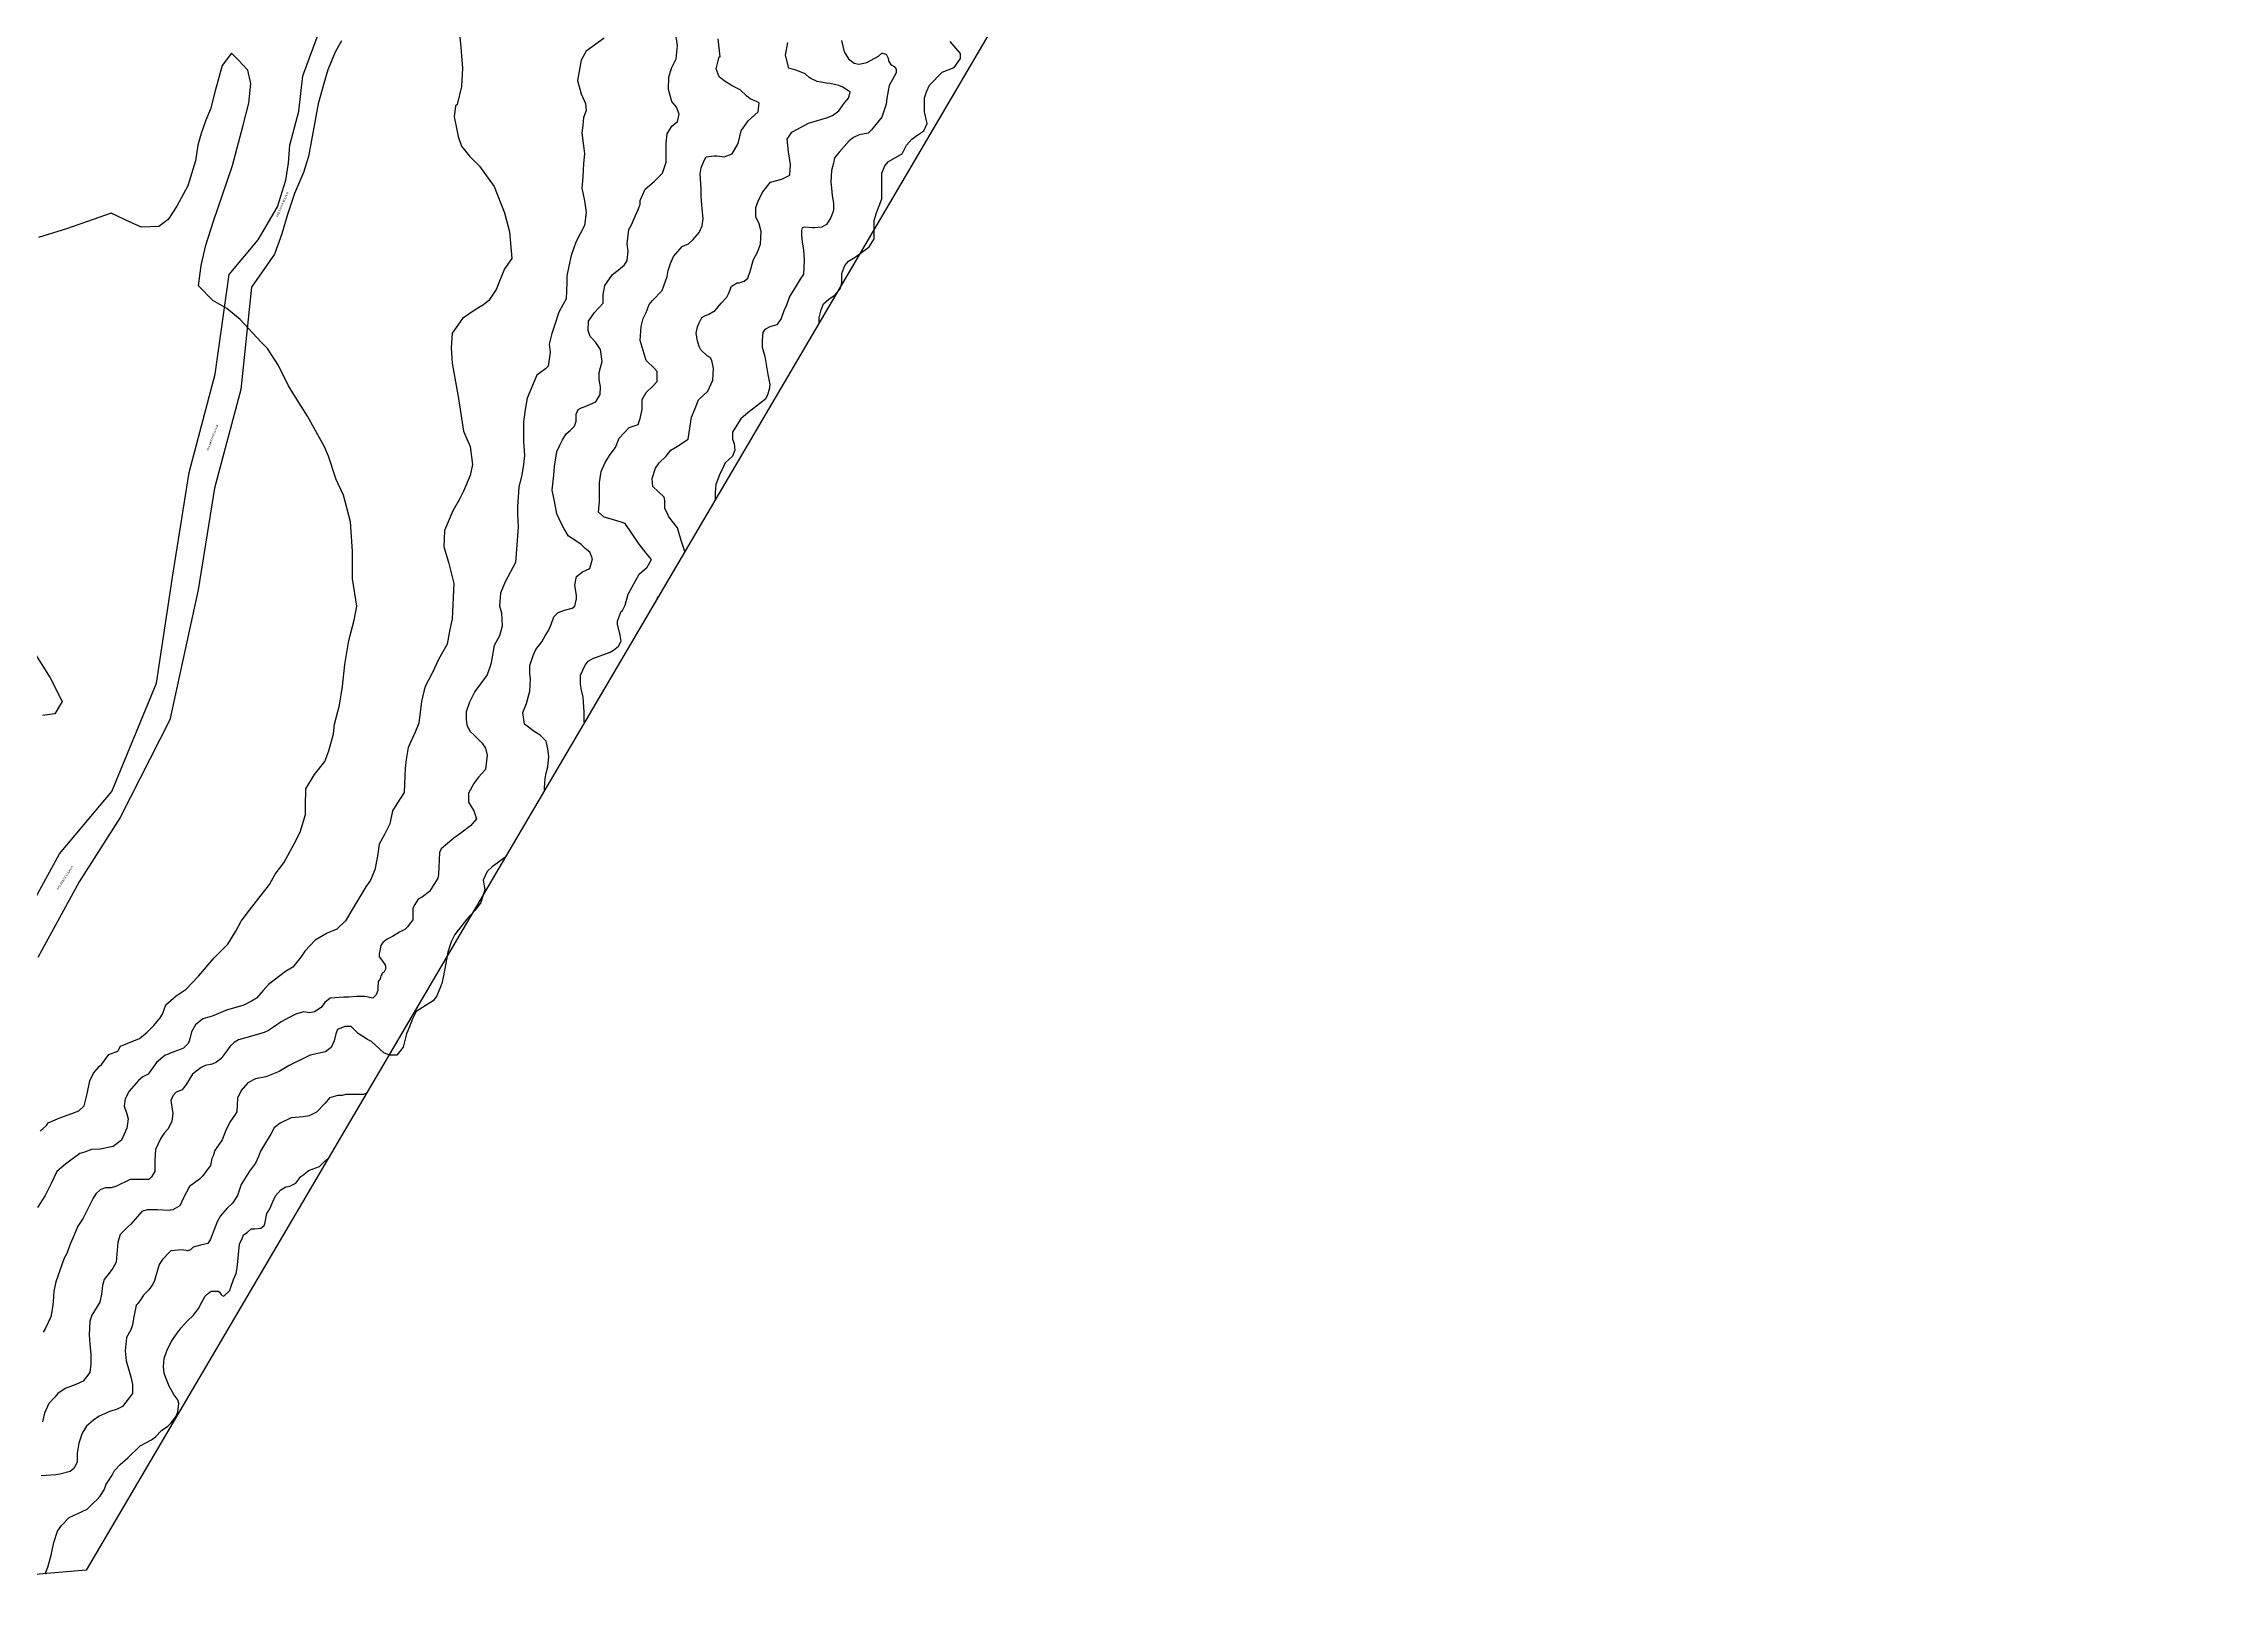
# Model space of a CAD drawing. Header units: inches. Extents: x 317537 to 321067, y 8681602 to 8686742.
# Drawn here: x 318866 to 319945, y 8681910 to 8682682 of the extents above; entities that cross this region are included whole.
import ezdxf

# ---------------------------------------------------------------- set-up
doc = ezdxf.new("R2010")
doc.units = ezdxf.units.IN
doc.header["$MEASUREMENT"] = 0
for name, color, linetype in [('CURVAS_DE_NIVEL', 8, 'Continuous'), ('LIMITE_DISTRITO', 5, 'Continuous'), ('NOM_RIOS_QUEBRADAS', 4, 'Continuous'), ('RIOS_QUEBRADAS', 4, 'Continuous')]:
    doc.layers.add(name, color=color, linetype=linetype)

msp = doc.modelspace()

# ---------------------------------------------------------------- linework, layer by layer
at = {"layer": 'CURVAS_DE_NIVEL'}
for points in [[(319071.7, 8682689.1), (319072.5, 8682680.7), (319072.8, 8682676.5), (319073.3, 8682670.3), (319072.8, 8682661.3), (319070.7, 8682652.4), (319069.9, 8682651.7), (319069.3, 8682646.2), (319070.4, 8682640.7), (319071.2, 8682636.5), (319072.8, 8682631.8), (319076.9, 8682626.8), (319081.7, 8682621.8), (319089, 8682611.8), (319094.2, 8682598.7), (319096.6, 8682589.3), (319097.7, 8682576.2), (319094.2, 8682571), (319090.1, 8682560.8), (319086.4, 8682555.3), (319083.8, 8682553.2), (319080.1, 8682551.1), (319073.3, 8682546.4), (319068.3, 8682539.3), (319067.8, 8682532), (319068.3, 8682524.4), (319069.9, 8682515.2), (319071.2, 8682507.9), (319073.8, 8682490.8), (319077.2, 8682483.2), (319078.3, 8682474.3), (319077.2, 8682468.8), (319073.8, 8682461), (319071.7, 8682456.8), (319068.6, 8682451.3), (319064.4, 8682441.6), (319064.1, 8682433.5), (319066.5, 8682425.9), (319069.1, 8682415.4), (319068.3, 8682397.8), (319067, 8682391.8), (319065.7, 8682385.3), (319061.5, 8682377.7), (319058.6, 8682371.7), (319054.7, 8682364.1), (319053.1, 8682357), (319051.8, 8682346.2), (319050, 8682341.8), (319046.5, 8682334.2), (319045.5, 8682328.2), (319045, 8682324), (319044.5, 8682311.9), (319040.8, 8682306.4), (319038.7, 8682302.8), (319037.4, 8682296.5), (319034.8, 8682291.2), (319032.1, 8682286.3), (319031.3, 8682280.5), (319030, 8682273.7), (319027.9, 8682268.5), (319025.6, 8682265.3), (319019.6, 8682255.4), (319015.4, 8682248.5), (319011.2, 8682244.4), (319006.4, 8682242.3), (319000.4, 8682238.9), (318995.4, 8682233.4), (318993.3, 8682230.5), (318989.4, 8682225.5), (318985.7, 8682223.4), (318977.3, 8682216.9), (318974.8, 8682213.9), (318971.4, 8682210.1), (318969.3, 8682208.8), (318965.1, 8682206.7), (318956.6, 8682204.2), (318949.5, 8682201.2), (318944.8, 8682200), (318941.3, 8682197), (318939.2, 8682193.6), (318938.3, 8682189.4), (318937.6, 8682187.8), (318935.3, 8682185.5), (318932.8, 8682184.4), (318930, 8682183.5), (318926.1, 8682181.8), (318922, 8682178.4), (318917.8, 8682172.5), (318915.2, 8682171.2), (318913, 8682169.5), (318908.4, 8682164.1), (318906.4, 8682160.3), (318905.9, 8682156.8), (318907.2, 8682153), (318908, 8682150.5), (318907.2, 8682145.9), (318904.7, 8682140), (318900.5, 8682136.8), (318894, 8682135.5), (318889.8, 8682135.3), (318886.4, 8682134), (318884.1, 8682133.3), (318876.9, 8682128.1), (318872.7, 8682124.4), (318869.8, 8682118.5), (318866.8, 8682112.5), (318863.1, 8682106.6)], [(319143.4, 8682685.2), (319134.6, 8682678.7), (319132, 8682674.3), (319130.3, 8682664.2), (319132, 8682657.7), (319134.2, 8682652.9), (319134.6, 8682649.4), (319133.3, 8682645.9), (319132.9, 8682641.9), (319132.4, 8682638.4), (319133.3, 8682631.9), (319133.8, 8682627.9), (319133.3, 8682623.1), (319132.9, 8682616.5), (319132.4, 8682610.9), (319133.8, 8682604.7), (319134.6, 8682599), (319133.8, 8682592.5), (319129.4, 8682584.2), (319127.2, 8682577.6), (319125.9, 8682572.4), (319125, 8682567.6), (319125, 8682564.1), (319124.6, 8682556.2), (319121, 8682549.6), (319118.8, 8682543), (319117.5, 8682539.1), (319116.2, 8682533.8), (319116.7, 8682529.9), (319115.8, 8682522.9), (319114.5, 8682521.6), (319110.1, 8682518.5), (319105.3, 8682507.1), (319104.4, 8682501.5), (319103.5, 8682495.3), (319103.5, 8682485.7), (319104, 8682478.7), (319103.5, 8682474.3), (319102.7, 8682469.1), (319101.3, 8682463), (319100.5, 8682453.3), (319100.5, 8682449.8), (319100.9, 8682443.3), (319099.6, 8682425.8), (319094.4, 8682416.2), (319092.2, 8682410.5), (319091.7, 8682404.3), (319092.6, 8682400.8), (319093, 8682394.3), (319091.7, 8682389.5), (319089.1, 8682384.6), (319087.8, 8682378.1), (319087.3, 8682375.5), (319085.6, 8682370.2), (319079.4, 8682361.9), (319078.1, 8682359.3), (319076.8, 8682356.6), (319075.1, 8682351.8), (319075.1, 8682348.3), (319075.5, 8682345.3), (319077.2, 8682342.2), (319079, 8682340.5), (319083, 8682336.5), (319084.7, 8682333.9), (319085.6, 8682330.4), (319084.7, 8682323.4), (319081.2, 8682319.5), (319079, 8682316.4), (319076.4, 8682311.6), (319076.4, 8682307.2), (319079, 8682302.9), (319080.3, 8682298.9), (319077.3, 8682295.4), (319072.5, 8682291.9), (319069, 8682289.3), (319062.8, 8682284), (319061.9, 8682282.3), (319061.5, 8682271.3), (319061.1, 8682269.6), (319057.1, 8682263), (319053.6, 8682260.4), (319051.4, 8682259.1), (319049.7, 8682256.5), (319048.8, 8682254.7), (319048.8, 8682252.1), (319048.8, 8682249), (319046.2, 8682245.5), (319044.9, 8682244.2), (319042.2, 8682242.9), (319038.7, 8682240.7), (319036.1, 8682239.4), (319033.9, 8682237.7), (319033, 8682236.3), (319032.2, 8682232), (319032.2, 8682230.7), (319033.5, 8682228.9), (319035.2, 8682226.3), (319035.2, 8682224.5), (319034.4, 8682222.8), (319033.9, 8682222.8), (319033, 8682221), (319032.6, 8682219.7), (319031.7, 8682218.4), (319031.5, 8682215.3), (319031.5, 8682214), (319030.6, 8682211.8), (319029, 8682210.1), (319025.1, 8682211), (319020.9, 8682211), (319017.1, 8682210.6), (319014.6, 8682210.6), (319007.8, 8682210.1), (319005.2, 8682208), (319003.5, 8682205.5), (319000.2, 8682203.4), (318997.6, 8682203), (318994.8, 8682203.4), (318991.3, 8682202.5), (318987.9, 8682200.8), (318983.7, 8682198.4), (318979.9, 8682195.8), (318977.3, 8682194.1), (318975.3, 8682193.2), (318969.7, 8682191.5), (318962.6, 8682189.5), (318960.4, 8682188.2), (318958.4, 8682186.5), (318956.2, 8682183.5), (318953.8, 8682180.2), (318951.6, 8682178.5), (318949.5, 8682177.6), (318946.1, 8682176.9), (318944.1, 8682175.9), (318939.7, 8682172.5), (318936.7, 8682167.4), (318934.6, 8682164.9), (318931.7, 8682163.7), (318930, 8682161.9), (318929.1, 8682159.5), (318930, 8682153.1), (318929.6, 8682149.3), (318927.8, 8682145.5), (318925.7, 8682143.3), (318924.1, 8682140.9), (318921.5, 8682135.3), (318921.1, 8682129.9), (318921.1, 8682124.4), (318919.4, 8682121.8), (318918.1, 8682120.5), (318912.2, 8682120.5), (318908.9, 8682120.5), (318902.1, 8682117.2), (318899.6, 8682116.4), (318896.6, 8682116.4), (318894, 8682115.4), (318891.9, 8682113.3), (318890.6, 8682111.2), (318889, 8682107.9), (318885.6, 8682101.4), (318883, 8682097.3), (318880.6, 8682091.4), (318879.3, 8682088.4), (318877.6, 8682083.8), (318876.3, 8682081.6), (318872.1, 8682069.9), (318871.2, 8682065.2), (318870.8, 8682060), (318870.4, 8682056.2), (318869.6, 8682052.5), (318867, 8682046.9), (318865.8, 8682044.9)], [(319114, 8682313.2), (319114, 8682314.2), (319114.2, 8682318.8), (319114.8, 8682321.5), (319115.6, 8682324.7), (319116.1, 8682329.8), (319115.6, 8682333.6), (319114.8, 8682337.3), (319111.8, 8682340.3), (319108.8, 8682342.2), (319104, 8682345.7), (319103.2, 8682351.6), (319105.1, 8682355.9), (319106.7, 8682362), (319107, 8682368), (319106.7, 8682370.9), (319106.7, 8682374.7), (319108.3, 8682379.8), (319109.6, 8682382.7), (319112.6, 8682386.5), (319114.2, 8682389.5), (319115.9, 8682392.1), (319117.2, 8682395.1), (319118.5, 8682398.9), (319120.7, 8682401), (319123.9, 8682402.1), (319127.7, 8682403.2), (319129, 8682404.2), (319129.8, 8682407.7), (319129.8, 8682409.4), (319129, 8682414.5), (319129.8, 8682418.8), (319132.8, 8682421.2), (319136.3, 8682422.8), (319137.6, 8682427.6), (319136.3, 8682430.9), (319134.1, 8682432.7), (319132, 8682434.6), (319129, 8682436.8), (319125.8, 8682438.7), (319123.6, 8682442.4), (319122.3, 8682444.8), (319120.1, 8682449.9), (319118.8, 8682456.1), (319117.7, 8682461.5), (319118.5, 8682469), (319118.8, 8682473.3), (319120.1, 8682480.6), (319121.5, 8682483.8), (319122.8, 8682486.5), (319124.7, 8682489.4), (319126.6, 8682491.1), (319128.8, 8682493.2), (319129.6, 8682495.6), (319129.6, 8682499.1), (319130.6, 8682501.5), (319132.5, 8682502.4), (319134.1, 8682502.9), (319139.3, 8682505.3), (319141.4, 8682508.8), (319141.7, 8682512.6), (319140.9, 8682516.3), (319140.9, 8682519.8), (319141.7, 8682522.2), (319142.5, 8682525.2), (319141.7, 8682531.1), (319139.3, 8682534.6), (319136.5, 8682537.6), (319135.5, 8682540.5), (319135.7, 8682545.1), (319138.7, 8682549.4), (319143, 8682554), (319143, 8682558.3), (319143.8, 8682562.8), (319147.6, 8682568.2), (319150.3, 8682570.4), (319153.5, 8682573), (319154.8, 8682575.2), (319155.4, 8682579.8), (319154.8, 8682583.5), (319155.6, 8682590.5), (319157, 8682592.9), (319158.3, 8682595.9), (319160.5, 8682600.7), (319161.3, 8682603.1), (319161.3, 8682604.8), (319163.7, 8682610.4), (319168.3, 8682614.4), (319172.3, 8682618.4), (319174.2, 8682623.8), (319174.2, 8682628.4), (319174.2, 8682633.2), (319174.7, 8682637.8), (319176.9, 8682641.6), (319179.8, 8682644), (319180.6, 8682647.5), (319179.3, 8682651), (319176.9, 8682653.9), (319175.3, 8682659.8), (319175.5, 8682666), (319176.9, 8682670.6), (319179, 8682674.9), (319179.8, 8682681.6), (319179, 8682685.9)], [(319133.6, 8682346.7), (319133.6, 8682351.7), (319133.1, 8682359.1), (319132.2, 8682362.6), (319131.7, 8682365.6), (319131.7, 8682370), (319134.1, 8682375), (319135.6, 8682376.9), (319138.1, 8682378.4), (319139.6, 8682378.9), (319146.5, 8682381.4), (319148, 8682382.4), (319150.5, 8682384.3), (319151.9, 8682386.8), (319151.4, 8682389.8), (319150, 8682395.2), (319150, 8682396.7), (319151.9, 8682401.6), (319152.4, 8682401.6), (319153.9, 8682404.6), (319155.4, 8682410), (319160.8, 8682419.9), (319164.8, 8682423.4), (319166.8, 8682427.3), (319164.3, 8682430.3), (319160.8, 8682434.8), (319153.9, 8682445.1), (319152.4, 8682445.6), (319147.5, 8682447.1), (319143.5, 8682448.1), (319140.6, 8682450.6), (319141.1, 8682456), (319141.1, 8682465.4), (319142, 8682470.8), (319144, 8682475.3), (319146.5, 8682479.2), (319149, 8682482.7), (319150.9, 8682487.2), (319155.9, 8682492.6), (319160.3, 8682494.1), (319161.3, 8682497), (319162.3, 8682501.5), (319162.3, 8682506.4), (319164.3, 8682509.9), (319167.3, 8682512.9), (319169.7, 8682515.3), (319169.7, 8682520.3), (319168.3, 8682521.8), (319164.3, 8682525.7), (319161.3, 8682535.6), (319161.8, 8682542.5), (319162.3, 8682544.5), (319162.8, 8682546.5), (319164.3, 8682549.4), (319165.8, 8682553.4), (319167.3, 8682555.4), (319172.2, 8682560.3), (319174.7, 8682567.2), (319175.2, 8682570.2), (319176.2, 8682573.7), (319177.7, 8682577.1), (319182.1, 8682582.1), (319185.1, 8682583.5), (319187.5, 8682585.5), (319190.5, 8682589), (319192, 8682592.4), (319192.5, 8682595.9), (319192, 8682600.8), (319191.5, 8682606.8), (319191.5, 8682610.7), (319191, 8682618.1), (319191.5, 8682621.1), (319193, 8682624.6), (319194, 8682626.5), (319197.9, 8682627), (319199.4, 8682627), (319202.9, 8682626.5), (319206.8, 8682628), (319209.8, 8682633), (319211.3, 8682639.4), (319214.7, 8682644.3), (319219.7, 8682648.8), (319220.2, 8682653.2), (319219.2, 8682653.7), (319215.7, 8682655.2), (319213.8, 8682656.7), (319210.8, 8682659.7), (319206.8, 8682661.6), (319202.9, 8682664.1), (319200.4, 8682666.1), (319198.9, 8682670), (319200.4, 8682676), (319200.9, 8682676), (319199.9, 8682684.9)], [(319183.3, 8682431.2), (319181.5, 8682436.6), (319179.8, 8682442.9), (319175.5, 8682448.4), (319174.9, 8682449.5), (319173.5, 8682452.7), (319173.5, 8682456.4), (319173.2, 8682458.1), (319167.5, 8682463.3), (319167.2, 8682467.3), (319168.9, 8682472.4), (319170.6, 8682475), (319174.1, 8682478.4), (319176.4, 8682481.3), (319179.8, 8682483.3), (319185, 8682486.8), (319186.7, 8682497.6), (319188.4, 8682501.9), (319190.1, 8682506.2), (319194.7, 8682510.5), (319197.3, 8682516), (319197.6, 8682521.7), (319196.7, 8682525.7), (319195.9, 8682527.2), (319194.4, 8682528), (319191.3, 8682530.9), (319190.4, 8682532.6), (319189.6, 8682535.5), (319189, 8682539.2), (319189.6, 8682542.3), (319190.4, 8682544.3), (319191.8, 8682546.9), (319193.3, 8682547.8), (319195.3, 8682548.6), (319198.4, 8682550.4), (319201.3, 8682554.1), (319204.2, 8682557), (319205, 8682558.7), (319205.6, 8682560.4), (319206.5, 8682562.4), (319209.3, 8682564.1), (319210.2, 8682564.1), (319212.8, 8682565), (319214.5, 8682566.4), (319214.8, 8682567.6), (319215.6, 8682569.3), (319217.4, 8682575.6), (319219.4, 8682579.3), (319220.8, 8682583.3), (319221.1, 8682589.6), (319220.2, 8682593.3), (319218.5, 8682596.8), (319218.5, 8682601.4), (319219.9, 8682605.1), (319222, 8682609.1), (319225.7, 8682614), (319231.4, 8682615.4), (319235.4, 8682617.4), (319235.7, 8682622.6), (319234.6, 8682628.9), (319234, 8682635.2), (319236.3, 8682638.6), (319244.6, 8682643.2), (319253.5, 8682645.8), (319256.4, 8682646.9), (319259.5, 8682649.2), (319262.4, 8682653.2), (319264.4, 8682655.5), (319265.2, 8682658.4), (319264.4, 8682659.2), (319262.7, 8682660.1), (319261.5, 8682661), (319259.5, 8682661.8), (319258.1, 8682662.1), (319255.2, 8682662.7), (319253.5, 8682663), (319248.9, 8682663.8), (319245.7, 8682665.3), (319244.9, 8682665.8), (319242.9, 8682667.6), (319240.9, 8682668.4), (319238.3, 8682669.3), (319234.9, 8682670.4), (319233.1, 8682676.7), (319234.3, 8682683)], [(319260.9, 8682684.1), (319262.2, 8682678.4), (319264.4, 8682675), (319267.2, 8682672.8), (319269.4, 8682672.4), (319271.9, 8682672.8), (319273.5, 8682673.1), (319279.2, 8682676.2), (319280.8, 8682677.8), (319281.1, 8682677.8), (319283, 8682677.2), (319283.9, 8682675.3), (319284.2, 8682674), (319285.2, 8682672.4), (319285.8, 8682671.8), (319287, 8682671.2), (319288, 8682669.9), (319288, 8682668), (319287, 8682666.2), (319284.5, 8682661.8), (319283.9, 8682659.2), (319283.3, 8682655.5), (319283, 8682652.6), (319282, 8682649.5), (319280.8, 8682646.1), (319275.7, 8682639.8), (319274.1, 8682638.2), (319269.7, 8682637.3), (319266.9, 8682636), (319264.7, 8682634.4), (319259.7, 8682628.8), (319257.5, 8682625.9), (319256.9, 8682623.4), (319255.9, 8682619.7), (319255.6, 8682614), (319255.9, 8682610.9), (319256.2, 8682607.4), (319256.9, 8682603.6), (319256.9, 8682599.9), (319255.6, 8682596.4), (319253.4, 8682593), (319251.2, 8682591.7), (319247.4, 8682591.4), (319246.5, 8682591.4), (319242.7, 8682591.7), (319241.5, 8682591.4), (319241.1, 8682590.1), (319241.1, 8682587.9), (319241.5, 8682584.2), (319242.1, 8682580.4), (319242.4, 8682575.4), (319242.1, 8682568.4), (319240.5, 8682565.9), (319238, 8682561.8), (319235.2, 8682557.4), (319233.6, 8682553.1), (319232.3, 8682550.2), (319231.1, 8682546.5), (319228.9, 8682543.3), (319225.4, 8682542.4), (319222.9, 8682541.1), (319222, 8682539.5), (319221.6, 8682535.8), (319221.6, 8682532.3), (319222.9, 8682527.6), (319224.5, 8682518.8), (319225.4, 8682513.8), (319225.1, 8682511.3), (319224.2, 8682508.7), (319223.2, 8682506.5), (319214.7, 8682500), (319211, 8682496.8), (319209.1, 8682493.7), (319206.9, 8682490.2), (319206.9, 8682486.8), (319207.8, 8682484.6), (319208.1, 8682481.4), (319206.9, 8682478.3), (319203.4, 8682475.1), (319202.5, 8682473.2), (319200.6, 8682469.2), (319198.7, 8682464.4), (319198.4, 8682460.4), (319198.4, 8682456.9)], [(319249.9, 8682544.5), (319249.9, 8682546.8), (319250.8, 8682550.7), (319252, 8682553.7), (319254.7, 8682556.1), (319257.8, 8682558.2), (319260.2, 8682561.2), (319261.1, 8682564.2), (319261.1, 8682568.8), (319262.6, 8682572.7), (319264.4, 8682574.8), (319267.7, 8682576.9), (319274.6, 8682582), (319277, 8682585.9), (319277, 8682590.7), (319277, 8682594.9), (319278.2, 8682598.8), (319280.9, 8682605.7), (319280.9, 8682609), (319280.9, 8682613.3), (319280.9, 8682618.4), (319282.4, 8682622), (319284.2, 8682624.1), (319290.3, 8682627.7), (319290.9, 8682628), (319293, 8682632.2), (319295.7, 8682635.2), (319298.7, 8682637.3), (319301.7, 8682639.4), (319303.2, 8682643), (319302, 8682648.7), (319302, 8682655.7), (319302.9, 8682658.7), (319304.4, 8682662), (319310.7, 8682668.3), (319316.7, 8682670.7), (319319.7, 8682675.2), (319319.7, 8682677.6), (319317.6, 8682680), (319314.6, 8682683.6)], [(318864.4, 8682144.3), (318867.5, 8682147.2), (318868.4, 8682148.5), (318874.2, 8682150.9), (318880.1, 8682153.1), (318883.5, 8682154.4), (318886.1, 8682156.9), (318887.7, 8682162.8), (318889, 8682169.2), (318890.7, 8682173), (318893.6, 8682176.3), (318894.9, 8682177.6), (318898.3, 8682182.3), (318902.9, 8682184), (318904.2, 8682186.5), (318913.5, 8682190.3), (318917.3, 8682193.3), (318920.7, 8682196.7), (318923.7, 8682200.4), (318924.9, 8682202.2), (318926.6, 8682206.8), (318931.7, 8682211.3), (318936.6, 8682214.6), (318942.8, 8682221.1), (318950.5, 8682230.1), (318953.1, 8682232.7), (318957.3, 8682236.9), (318961.2, 8682243.4), (318963.8, 8682248.3), (318968, 8682253.8), (318972.6, 8682259.6), (318977.8, 8682266.4), (318980.7, 8682271.6), (318984.9, 8682277.1), (318990.1, 8682286.5), (318993, 8682292.3), (318995.6, 8682301), (318995.6, 8682305.3), (318995.9, 8682313.7), (319000.1, 8682320.8), (319005.3, 8682327.3), (319007.3, 8682332.5), (319009.5, 8682340.9), (319010.1, 8682345.8), (319012.5, 8682355.1), (319014, 8682364.4), (319015.2, 8682375.2), (319017.1, 8682387.2), (319019.8, 8682397.2), (319021, 8682404.2), (319019, 8682417.7), (319019, 8682431.2), (319017.9, 8682445.9), (319014.4, 8682459.1), (319010.9, 8682466.8), (319007, 8682478.4), (319005.1, 8682483), (318996.6, 8682498.1), (318991.6, 8682506.2), (318987.3, 8682513.2), (318982.3, 8682523.2), (318976.9, 8682531.7), (318973.8, 8682534.8), (318963.3, 8682546), (318956.8, 8682551.4), (318949.8, 8682555.3), (318942.8, 8682562.6), (318944, 8682572.7), (318946.3, 8682582.7), (318950.2, 8682594.7), (318956.8, 8682614), (318959.5, 8682622.1), (318964.9, 8682642.2), (318967.6, 8682653.1), (318968.7, 8682662.7), (318967.2, 8682669.3), (318962.2, 8682674.7), (318959.1, 8682677.8), (318954.4, 8682671.6), (318951, 8682659.2), (318948.6, 8682650), (318946.3, 8682644.6), (318944, 8682638), (318942.4, 8682632.2), (318941.3, 8682624.5), (318937.4, 8682612.1), (318932, 8682602), (318927.7, 8682595.5), (318923.1, 8682592), (318914.6, 8682591.6), (318909.2, 8682593.9), (318899.5, 8682598.6), (318890.6, 8682595.5), (318877.5, 8682590.8), (318863.5, 8682586.6)], [(319169.7, 8682408), (319170.1, 8682408.8), (319170.2, 8682408.9)], [(318860.5, 8682382.9), (318869.4, 8682368.6), (318875.2, 8682357), (318871.7, 8682350.8), (318865.5, 8682350.1)], [(319094.3, 8682279.7), (319093.6, 8682279.3), (319088.1, 8682275.2), (319085.5, 8682272.8), (319083.6, 8682268.5), (319084.4, 8682264), (319082.5, 8682257.5), (319079.6, 8682253.7), (319075.5, 8682249.2), (319072.6, 8682245.4), (319069.6, 8682241.6), (319067.7, 8682238.1), (319066.1, 8682233), (319063.9, 8682221.2), (319063.1, 8682217.5), (319060.7, 8682211.3), (319058.8, 8682208.9), (319053.5, 8682205.6), (319050.5, 8682203.5), (319048.6, 8682200), (319047, 8682195.7), (319045.7, 8682192.5), (319044, 8682186), (319040.8, 8682182), (319037.3, 8682182), (319034.4, 8682183.1), (319028.4, 8682188.7), (319026.3, 8682189.8), (319021.7, 8682192.7), (319018.2, 8682196.2), (319015.2, 8682196.2), (319011.5, 8682194.6), (319010.7, 8682192.5), (319009.9, 8682189), (319008.3, 8682185.8), (319005.6, 8682183.6), (318998, 8682182), (318987.6, 8682176.9), (318982.7, 8682173.9), (318976, 8682171.2), (318970.9, 8682170.2), (318967.1, 8682168.3), (318963.9, 8682164.5), (318962, 8682160.7), (318961.7, 8682154), (318960.9, 8682152.7), (318958.2, 8682148.9), (318956.1, 8682144.4), (318954.5, 8682140.1), (318952.9, 8682137.9), (318950.7, 8682134.7), (318950.2, 8682132.5), (318949.4, 8682130.9), (318948.6, 8682127.4), (318947, 8682125.3), (318944.8, 8682122.3), (318943.2, 8682120.7), (318938.3, 8682117), (318935.1, 8682111), (318933.5, 8682107.5), (318930, 8682105.4), (318927.8, 8682105.1), (318922.5, 8682105.4), (318917.3, 8682105.4), (318914.7, 8682104.6), (318909.3, 8682098.4), (318907.7, 8682097), (318903.9, 8682093.3), (318902.8, 8682089.5), (318902, 8682079.6), (318900.4, 8682076.6), (318899.1, 8682074.8), (318896.1, 8682071), (318895.3, 8682068), (318894.8, 8682063.7), (318893.9, 8682059.7), (318889.9, 8682053.3), (318888.9, 8682050.3), (318888.6, 8682043.6), (318888.9, 8682039), (318889.4, 8682033.9), (318889.4, 8682029.3), (318888.9, 8682025), (318885.6, 8682020.7), (318882.1, 8682019.1), (318876.8, 8682017), (318873.2, 8682014.6), (318871.6, 8682012.7), (318868.7, 8682009.7), (318866.5, 8682004.9), (318865.5, 8682000.6)], [(319025.8, 8682163.1), (319024.3, 8682162.5), (319015.4, 8682162.5), (319013.8, 8682162.1), (319011.7, 8682162.1), (319007.5, 8682160.8), (319005.4, 8682158.2), (319001.2, 8682153.8), (318997.5, 8682151.9), (318994.5, 8682151.4), (318988.6, 8682151), (318983.2, 8682148.4), (318980.1, 8682146), (318978.6, 8682142.9), (318976.4, 8682139.5), (318973.4, 8682134.5), (318972.5, 8682131.9), (318971, 8682128.6), (318968, 8682124.5), (318963.8, 8682118), (318962.1, 8682112.5), (318959.5, 8682108.8), (318956.9, 8682106.2), (318953.6, 8682102.5), (318951.9, 8682099.5), (318948.6, 8682091), (318947.3, 8682088.8), (318943.8, 8682088), (318940.1, 8682086.9), (318938.8, 8682085.6), (318937.5, 8682085.1), (318934.5, 8682085.6), (318929, 8682085.1), (318928.2, 8682084.3), (318924.9, 8682080.8), (318923.2, 8682078.4), (318921, 8682070.4), (318920.1, 8682068.6), (318918.2, 8682065.8), (318915.6, 8682063.2), (318914.3, 8682061.4), (318912.9, 8682059.3), (318911.9, 8682058.2), (318910.6, 8682051.7), (318910.1, 8682048.6), (318909.3, 8682046), (318907.1, 8682042.3), (318906.4, 8682035.6), (318906.9, 8682030.8), (318909.3, 8682022.8), (318910.1, 8682019.1), (318910.1, 8682014.5), (318905.1, 8682008.2), (318902.5, 8682006.9), (318898.8, 8682005.6), (318893.6, 8682003.4), (318890.8, 8682001.3), (318887.3, 8681998.4), (318885.1, 8681995), (318883.6, 8681990), (318882.7, 8681985), (318882.7, 8681980.6), (318881, 8681977.4), (318879.2, 8681976), (318874.2, 8681974.7), (318872.1, 8681974.3), (318864.9, 8681973.9)], [(318866.9, 8681925.4), (318868.2, 8681928.6), (318868.2, 8681928.7), (318869.9, 8681934.5), (318871.2, 8681940.9), (318872.9, 8681946.4), (318875, 8681949.3), (318878.7, 8681953.2), (318885.2, 8681956.2), (318887.7, 8681957.4), (318890.7, 8681960.4), (318892.4, 8681962), (318894.1, 8681963.7), (318896.2, 8681967.2), (318897.1, 8681969.7), (318897.9, 8681970.9), (318900, 8681974.2), (318901.2, 8681976.4), (318903.9, 8681979.4), (318907.7, 8681982.7), (318913.9, 8681988.7), (318919.5, 8681991.7), (318921.5, 8681993.2), (318924.5, 8681996.2), (318927.5, 8681998.4), (318929.2, 8682000), (318931.7, 8682003.4), (318932.5, 8682005.5), (318933, 8682009.7), (318932.5, 8682011.5), (318930.5, 8682014), (318928.3, 8682018.2), (318927.5, 8682019.9), (318925.7, 8682024.5), (318925.4, 8682028), (318925.7, 8682031.9), (318927, 8682035.7), (318929.2, 8682040.2), (318931.7, 8682043.7), (318934.2, 8682047), (318937.2, 8682050.4), (318940.2, 8682053.4), (318942.7, 8682056.7), (318944.4, 8682059.7), (318946, 8682062.7), (318947.7, 8682064.2), (318949, 8682065.2), (318952.5, 8682065.2), (318953.2, 8682064.7), (318954, 8682063.5), (318954.5, 8682063), (318955.3, 8682062.7), (318958.3, 8682065.5), (318958.8, 8682067.2), (318960, 8682071), (318961.3, 8682074), (318961.7, 8682075.7), (318962.1, 8682078.2), (318962.5, 8682083.3), (318963, 8682088.4), (318964.3, 8682091.3), (318965, 8682093), (318966.8, 8682094.3), (318968.8, 8682096), (318970.5, 8682096), (318973.5, 8682096.4), (318975.3, 8682097.7), (318975.6, 8682098.5), (318976.5, 8682103.7), (318978, 8682106), (318979.4, 8682109.1), (318980.8, 8682112.3), (318983.4, 8682115.4), (318986, 8682116.8), (318988, 8682117.1), (318990.9, 8682118.6), (318993.4, 8682122), (318994.9, 8682122.9), (318997.2, 8682124.9), (319002.6, 8682126.9), (319005.2, 8682129.5), (319006.9, 8682130.9)]]:
    msp.add_lwpolyline(points, dxfattribs=at)
at = {"layer": 'LIMITE_DISTRITO'}
msp.add_lwpolyline([(320832.7, 8685585.9), (320413, 8684524.8), (320133.5, 8684049), (319136, 8682350.6), (318887.2, 8681927.1), (318687.1, 8681910.2)], dxfattribs=at)
at = {"layer": 'RIOS_QUEBRADAS'}
for points in [[(318853.5, 8682244.1), (318873.9, 8682281.6), (318899.9, 8682312.4), (318922, 8682366.1), (318929.8, 8682418.5), (318938.1, 8682470.2), (318951, 8682518.9), (318957.9, 8682568.2), (318972.3, 8682585.4), (318981.9, 8682601.8), (318986, 8682615), (318987.2, 8682623.4), (318988, 8682632.2), (318992.4, 8682649), (318994.4, 8682666.6), (319006.4, 8682699)], [(319013.5, 8682683.9), (319010.3, 8682678.3), (319006.7, 8682669.5), (319004.7, 8682662.7), (319001.9, 8682652.7), (318997.1, 8682626.7), (318994.7, 8682618.7), (318990.3, 8682608.3), (318986.7, 8682597.9), (318983.9, 8682588.3), (318980.3, 8682578.3), (318969, 8682561.9), (318963.6, 8682511.4), (318950.6, 8682462.6), (318942.5, 8682412.3), (318928.6, 8682347.9), (318904, 8682299.5), (318883.7, 8682267.8), (318863.2, 8682230.3)]]:
    msp.add_lwpolyline(points, dxfattribs=at)

# ---------------------------------------------------------------- texts
at = {"layer": 'NOM_RIOS_QUEBRADAS'}
for rotation, p in [(66.6685, (318982.1, 8682596.7)), (69.2745, (318947.7, 8682481)), (57.4312, (318873.4, 8682263.8))]:
    msp.add_text('RIO SANTA EULALIA', height=1, rotation=rotation, dxfattribs=at).set_placement(p)

doc.saveas('drawing.dxf')
